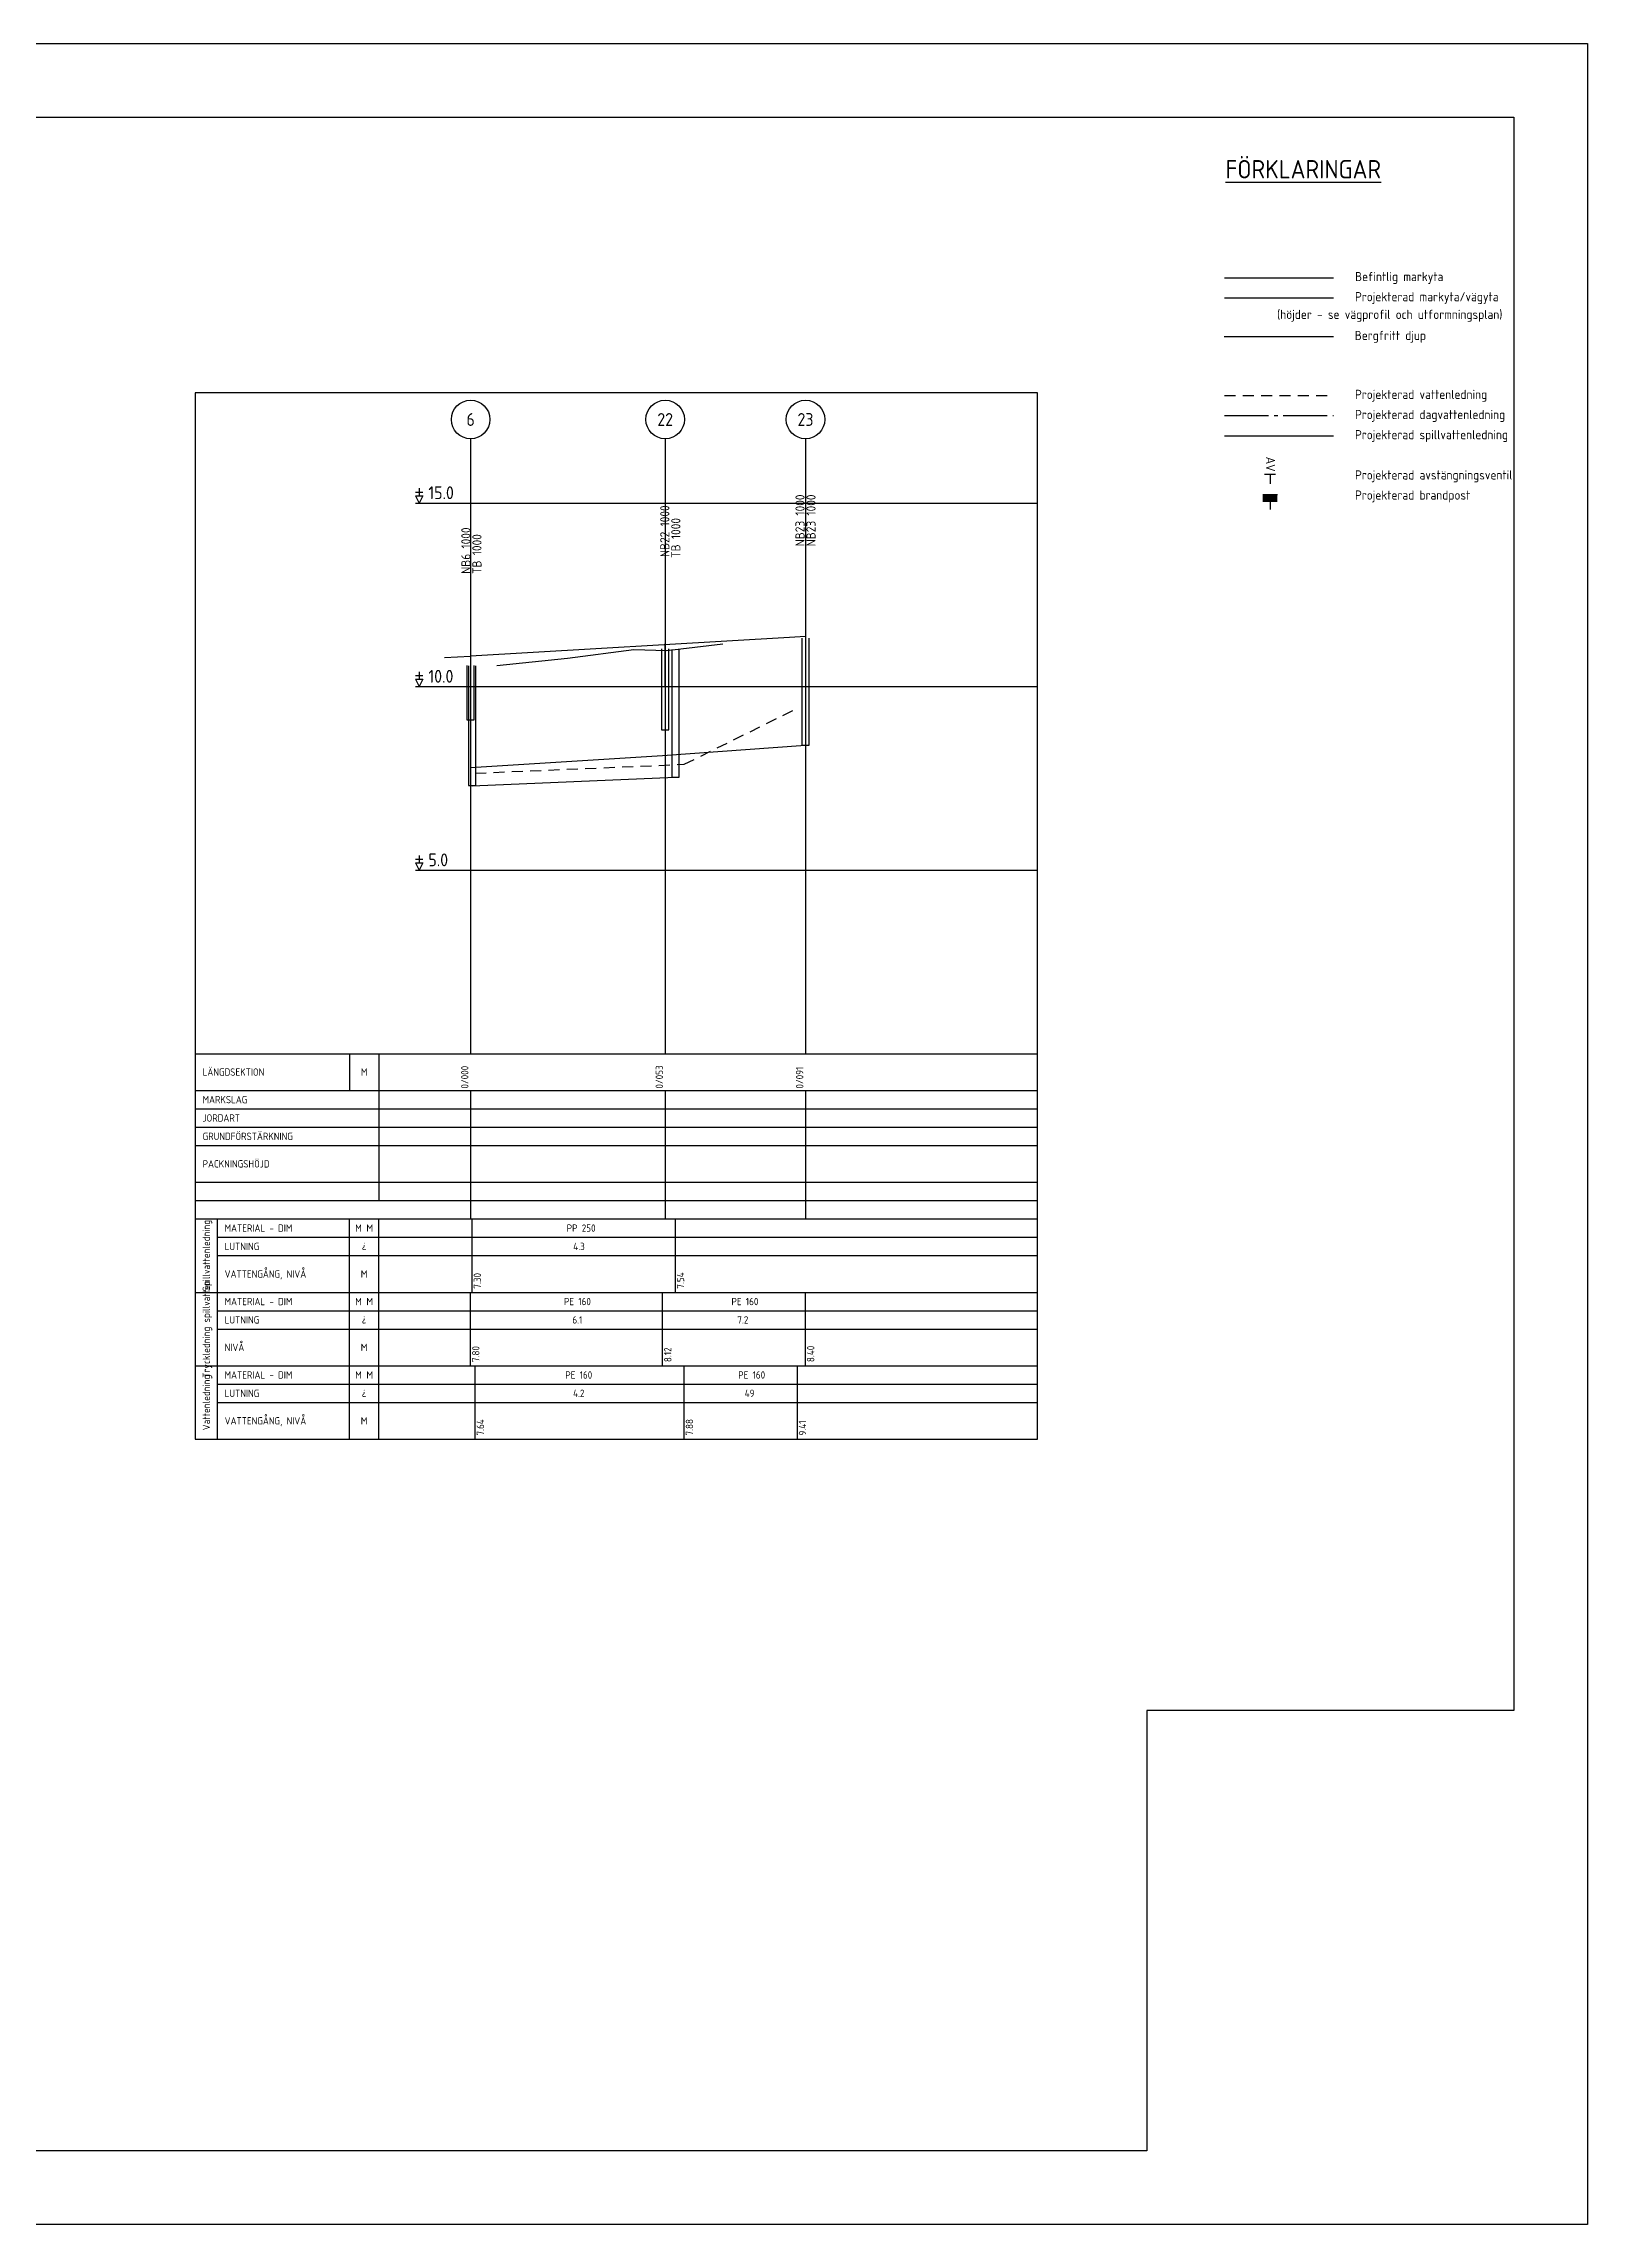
# Model space of a CAD drawing. Header units: metres. Extents: x 14120 to 17296, y 12612 to 17223.
# Drawn here: x 16835 to 17255, y 12612 to 13206 of the extents above; entities that cross this region are included whole.
import ezdxf
from ezdxf.enums import TextEntityAlignment as Align

# ---------------------------------------------------------------- set-up
doc = ezdxf.new("R2010")
doc.units = ezdxf.units.M
doc.header["$MEASUREMENT"] = 0
for name, pattern in [('BH90-PMB-DV', [16, 12, -1.5, 1, -1.5]), ('BH90-PMB-SPV', [16, 8, 8]), ('BH90-PMB-V', [6, 4, -2]), ('STRECKAD_3', [5, 3, -2])]:
    doc.linetypes.add(name, pattern=pattern)
doc.layers.get('0').update_dxf_attribs({"linetype": 'CONTINUOUS'})
doc.layers.get('DEFPOINTS').update_dxf_attribs({"color": 5, "linetype": 'CONTINUOUS'})
for name, color, linetype in [('03_T', 3, 'CONTINUOUS'), ('05_txt', 1, 'CONTINUOUS'), ('BH90-PROJEKTERAD', 7, 'BH90-BERG_FOM'), ('M-368-T', 1, 'CONTINUOUS'), ('M-368A', 1, 'CONTINUOUS'), ('M-368B', 4, 'CONTINUOUS'), ('M-41-Vattenledn', 6, 'BH90-PMB-V'), ('M-412', 3, 'BH90-PMB-DV'), ('M-414', 1, 'STRECKAD_3'), ('M-46-Brunn_nb', 6, 'CONTINUOUS'), ('M-46-Brunn_tb', 6, 'CONTINUOUS'), ('M-46-Element', 4, 'CONTINUOUS'), ('M-46-MARK', 4, 'CONTINUOUS'), ('M-46-Spillvledn', 6, 'BH90-PMB-SPV'), ('M-46-Spillvledn_tryck', 6, 'BH90-PMB-SPV-T'), ('M-466-x', 3, 'CONTINUOUS'), ('M-468A', 1, 'CONTINUOUS'), ('M-469-x', 3, 'CONTINUOUS')]:
    doc.layers.add(name, color=color, linetype=linetype)
doc.layers.add('Slask-ny lutning', color=5, linetype='CONTINUOUS', plot=False)
doc.styles.add('ISO', font='iso.shx')
doc.styles.add('ISO18', font='ISO3098', dxfattribs={"height": 1.8})
doc.styles.add('ISO3098', font='iso3098.shx')
doc.linetypes.add('BH90-BERG_FOM', pattern='A,1.5,[12,BH90K.SHX,S=0.3,R=0,X=0,Y=0],1.5,-0.75,3,-0.75,3,-0.75,3,-0.75,3,-0.75', length=18.75)
doc.linetypes.add('BH90-PMB-SPV-T', pattern='A,8,[16,BH90K.SHX,S=1,R=0,X=0,Y=0],8', length=16)

# ---------------------------------------------------------------- blocks, each defined once
blk = doc.blocks.new('BH90917f')
for p, q in [((2, 0), (0, 0)), ((4, -2), (4, 2))]:
    blk.add_line(p, q)
for points in [[(2, 2), (2, -2), (4, 2), (4, -2)], [(4, 2), (4, 2), (4, -2)]]:
    blk.add_solid(points)
blk = doc.blocks.new('BH90919f')
blk.add_line((1.5, 0), (-1.5, 0))

msp = doc.modelspace()

# ---------------------------------------------------------------- linework, layer by layer
at = {"layer": 'BH90-PROJEKTERAD', "color": 1, "linetype": 'BH90-BERG_FOM', "ltscale": 0.4, "flags": 128}
msp.add_lwpolyline([(17156.288, 13126.054), (17186.075, 13126.054)], dxfattribs=at)
at = {"layer": 'DEFPOINTS', "flags": 128}
for points in [[(16414.211, 12611.854), (16414.211, 13205.854), (17255.211, 13205.854), (17255.211, 12611.854)], [(16454.211, 12631.854), (16454.211, 13185.854), (17235.211, 13185.854), (17235.211, 12751.854), (17135.211, 12751.854), (17135.211, 12631.854)]]:
    msp.add_lwpolyline(points, close=True, dxfattribs=at)
at = {"layer": 'M-368-T'}
for p, q in [((16936.019, 13083.722), (16938.019, 13083.722)), ((16936.019, 13082.722), (16938.019, 13082.722)), ((16936.019, 13082.722), (16937.019, 13080.722)), ((16937.019, 13084.722), (16937.019, 13082.722)), ((16938.019, 13082.722), (16937.019, 13080.722)), ((16936.019, 13033.722), (16938.019, 13033.722)), ((16936.019, 13032.722), (16938.019, 13032.722)), ((16936.019, 13032.722), (16937.019, 13030.722)), ((16937.019, 13034.722), (16937.019, 13032.722)), ((16938.019, 13032.722), (16937.019, 13030.722)), ((16936.019, 12983.722), (16938.019, 12983.722)), ((16936.019, 12982.722), (16938.019, 12982.722)), ((16936.019, 12982.722), (16937.019, 12980.722)), ((16937.019, 12984.722), (16937.019, 12982.722)), ((16938.019, 12982.722), (16937.019, 12980.722))]:
    msp.add_line(p, q, dxfattribs=at)
at = {"layer": 'M-368A'}
msp.add_lwpolyline([(16876.019, 12825.722), (17105.392, 12825.722), (17105.392, 13110.722), (16876.019, 13110.722)], close=True, dxfattribs=at)
at = {"layer": 'M-368B'}
for p, q in [((16936.019, 13080.722), (17105.392, 13080.722)), ((16936.019, 13030.722), (17105.392, 13030.722)), ((16936.019, 12980.722), (17105.392, 12980.722))]:
    msp.add_line(p, q, dxfattribs=at)
at = {"layer": 'M-41-Vattenledn', "flags": 128}
msp.add_lwpolyline([(17168.777, 13088.568), (17168.777, 13085.946)], dxfattribs=at)
at = {"layer": 'M-412'}
msp.add_line((17156.366, 13104.516), (17186.075, 13104.516), dxfattribs=at)
at = {"layer": 'M-414'}
msp.add_line((17156.366, 13110.001), (17186.075, 13110.001), dxfattribs=at)
for points in [[(17009.225, 13009.554), (17040.016, 13024.82)], [(16952.293, 13007.132), (17009.225, 13009.554)]]:
    msp.add_lwpolyline(points, dxfattribs=at)
at = {"layer": 'M-46-Brunn_nb'}
for points in [[(17003.019, 13041.004), (17003.019, 13018.896), (17005.019, 13018.896), (17005.019, 13041.004)], [(17041.239, 13043.92), (17041.239, 13014.722), (17043.239, 13014.722), (17043.239, 13043.92)], [(16950.019, 13036.432), (16950.019, 13021.689), (16952.019, 13021.689), (16952.019, 13036.432)]]:
    msp.add_lwpolyline(points, dxfattribs=at)
at = {"layer": 'M-46-Brunn_tb'}
for points in [[(17005.793, 13040.787), (17005.793, 13006.061), (17007.793, 13006.061), (17007.793, 13040.787)], [(16950.451, 13036.393), (16950.451, 13003.766), (16952.451, 13003.766), (16952.451, 13036.393)]]:
    msp.add_lwpolyline(points, dxfattribs=at)
at = {"layer": 'M-46-Element', "color": 3}
msp.add_line((17156.366, 13136.609), (17186.075, 13136.609), dxfattribs=at)
for points in [[(17042.239, 13044.326), (17037.883, 13044.077), (16951.019, 13038.964)], [(16950.966, 13038.961), (16943.948, 13038.548)]]:
    msp.add_lwpolyline(points, dxfattribs=at)
at = {"layer": 'M-46-MARK'}
msp.add_line((17156.366, 13142.093), (17186.075, 13142.093), dxfattribs=at)
at = {"layer": 'M-46-MARK', "flags": 128}
msp.add_lwpolyline([(16958.172, 13036.501), (16958.173, 13036.501), (16977.39, 13038.436), (16977.392, 13038.436), (16995.5, 13040.852), (17004.472, 13040.574), (17004.473, 13040.574), (17019.754, 13042.329)], dxfattribs=at)
at = {"layer": 'M-46-Spillvledn', "color": 6, "linetype": 'BH90-PMB-SPV'}
msp.add_line((17156.366, 13099.032), (17186.075, 13099.032), dxfattribs=at)
msp.add_lwpolyline([(16951.451, 13003.727), (17006.793, 13006.061)], dxfattribs=at)
at = {"layer": 'M-46-Spillvledn_tryck', "color": 6, "linetype": 'BH90-PMB-SPV-T'}
for points in [[(17003.323, 13011.922), (17042.239, 13014.722)], [(16951.019, 13008.726), (17003.323, 13011.922)]]:
    msp.add_lwpolyline(points, dxfattribs=at)
at = {"layer": 'M-466-x'}
for p, q in [((16951.019, 13098.222), (16951.019, 12930.722)), ((17004.019, 13098.222), (17004.019, 12930.722)), ((17042.239, 13098.222), (17042.239, 12930.722)), ((16951.451, 12865.722), (16951.451, 12885.722)), ((17006.793, 12865.722), (17006.793, 12885.722)), ((16951.019, 12845.722), (16951.019, 12865.722)), ((17003.323, 12845.722), (17003.323, 12865.722)), ((17042.239, 12845.722), (17042.239, 12865.722)), ((16952.293, 12825.722), (16952.293, 12845.722)), ((17009.225, 12825.722), (17009.225, 12845.722)), ((17040.016, 12825.722), (17040.016, 12845.722))]:
    msp.add_line(p, q, dxfattribs=at)
for centre in [(16951.019, 13103.472), (17004.019, 13103.472), (17042.239, 13103.472)]:
    msp.add_circle(centre, 5.25, dxfattribs=at)
at = {"layer": 'M-468A'}
for p, q in [((16876.019, 12930.722), (17105.392, 12930.722)), ((16918.019, 12930.722), (16918.019, 12920.722)), ((16926.019, 12930.722), (16926.019, 12890.722)), ((16876.019, 12920.722), (17105.392, 12920.722)), ((16876.019, 12915.722), (17105.392, 12915.722)), ((16876.019, 12910.722), (17105.392, 12910.722)), ((16876.019, 12905.722), (17105.392, 12905.722)), ((16876.019, 12895.722), (17105.392, 12895.722)), ((16876.019, 12890.722), (17105.392, 12890.722)), ((16876.019, 12885.722), (17105.392, 12885.722)), ((16882.019, 12885.722), (16882.019, 12865.722)), ((16918.019, 12865.722), (16918.019, 12885.722)), ((16926.019, 12865.722), (16926.019, 12885.722)), ((16882.019, 12880.722), (17105.392, 12880.722)), ((16882.019, 12875.722), (17105.392, 12875.722)), ((16876.019, 12865.722), (17105.392, 12865.722)), ((16882.019, 12865.722), (16882.019, 12845.722)), ((16882.019, 12860.722), (17105.392, 12860.722)), ((16918.019, 12845.722), (16918.019, 12865.722)), ((16926.019, 12845.722), (16926.019, 12865.722)), ((16882.019, 12855.722), (17105.392, 12855.722)), ((16876.019, 12845.722), (17105.392, 12845.722)), ((16882.019, 12845.722), (16882.019, 12825.722)), ((16918.019, 12825.722), (16918.019, 12845.722)), ((16926.019, 12825.722), (16926.019, 12845.722)), ((16882.019, 12840.722), (17105.392, 12840.722)), ((16882.019, 12835.722), (17105.392, 12835.722))]:
    msp.add_line(p, q, dxfattribs=at)
at = {"layer": 'M-469-x', "linetype": 'Continuous'}
for p, q in [((16951.019, 12920.722), (16951.019, 12885.722)), ((17004.019, 12920.722), (17004.019, 12885.722)), ((17042.239, 12920.722), (17042.239, 12885.722))]:
    msp.add_line(p, q, dxfattribs=at)
at = {"layer": 'Slask-ny lutning'}
msp.add_line((17004.019, 13030.722), (17004.019, 13042.322), dxfattribs=at)

# ---------------------------------------------------------------- block references
at = {"layer": 'M-41-Vattenledn'}
ref = msp.add_blockref('BH90919f', (17168.777, 13088.568), dxfattribs=dict(at, rotation=180))
ref.add_attrib('AV', 'AV', (17167.659, 13093.321), dxfattribs={"layer": '0', "color": 1, "height": 2.5, "rotation": 270, "style": 'ISO', "flags": 8})
at = {"layer": 'M-41-Vattenledn', "rotation": 90}
msp.add_blockref('BH90917f', (17168.793, 13078.957), dxfattribs=at)

# ---------------------------------------------------------------- texts
at = {"layer": '03_T', "color": 7, "style": 'ISO'}
msp.add_text('%%UFÖRKLARINGAR', height=5, dxfattribs=at).set_placement((17156.641, 13169.143))
at = {"layer": '05_txt', "style": 'ISO'}
for s, p in [('Befintlig markyta', (17191.927, 13141.15)), ('(höjder - se vägprofil och utformningsplan)', (17170.686, 13130.849)), ('Projekterad markyta/vägyta', (17191.927, 13135.665)), ('Bergfritt djup', (17191.85, 13125.111)), ('Projekterad vattenledning', (17191.927, 13109.058)), ('Projekterad dagvattenledning', (17191.927, 13103.573)), ('Projekterad spillvattenledning', (17191.927, 13098.089)), ('Projekterad avstängningsventil', (17191.927, 13087.12)), ('Projekterad brandpost', (17191.927, 13081.635))]:
    msp.add_text(s, height=2.5, dxfattribs=at).set_placement(p)
at = {"layer": 'M-368-T', "style": 'ISO'}
for s, p in [('15.0', (16939.519, 13080.722)), ('10.0', (16939.519, 13030.722)), ('5.0', (16939.519, 12980.722))]:
    msp.add_text(s, height=3.5, dxfattribs=at).set_placement(p, align=Align.BOTTOM_LEFT)
at = {"layer": 'M-466-x', "style": 'ISO'}
for s, height, p in [('6', 3.5, (16951.019, 13103.472)), ('22', 3.5, (17004.019, 13103.472)), ('23', 3.5, (17042.239, 13103.472)), (' PP 250', 2, (16980.55, 12883.222)), ('4.3', 2, (16980.55, 12878.222)), ('PE 160', 2, (16980.109, 12863.222)), (' PE 160', 2, (17025.167, 12863.222)), ('6.1', 2, (16980.109, 12858.222)), ('7.2', 2, (17025.167, 12858.222)), ('PE 160', 2, (16980.475, 12843.222)), (' PE 160', 2, (17027.007, 12843.222)), ('4.2', 2, (16980.475, 12838.222)), ('49', 2, (17027.007, 12838.222))]:
    msp.add_text(s, height=height, dxfattribs=at).set_placement(p, align=Align.MIDDLE_CENTER)
for s, p in [('NB22 1000', (17003.906, 13066.004)), ('NB23 1000', (17040.739, 13068.92)), ('NB23 1000', (17043.739, 13068.92)), ('TB 1000', (17006.906, 13065.787)), ('NB6 1000', (16949.735, 13061.432)), ('TB 1000', (16952.735, 13061.393))]:
    msp.add_text(s, height=2.5, rotation=90, dxfattribs=at).set_placement(p, align=Align.MIDDLE_LEFT)
for s, p in [('0/000', (16951.019, 12921.222)), ('0/053', (17004.019, 12921.222)), ('0/091', (17042.239, 12921.222))]:
    msp.add_text(s, height=2, rotation=90, dxfattribs=at).set_placement(p, align=Align.BOTTOM_LEFT)
for s, p in [('7.30', (16951.851, 12866.722)), ('7.54', (17007.193, 12866.722)), ('7.80', (16951.419, 12846.722)), ('8.12', (17003.723, 12846.722)), ('8.40', (17042.639, 12846.722)), ('7.64', (16952.693, 12826.722)), ('7.88', (17009.625, 12826.722)), ('9.41', (17040.416, 12826.722))]:
    msp.add_text(s, height=2, rotation=90, dxfattribs=at).set_placement(p, align=Align.TOP_LEFT)
at = {"layer": 'M-468A', "style": 'ISO'}
for s, p in [('LÄNGDSEKTION', (16878.019, 12925.722)), ('JORDART', (16878.019, 12913.222)), ('MARKSLAG', (16878.019, 12918.222)), ('GRUNDFÖRSTÄRKNING', (16878.019, 12908.222)), ('PACKNINGSHÖJD', (16878.019, 12900.722)), ('MATERIAL - DIM', (16884.019, 12883.222)), ('LUTNING', (16884.019, 12878.222)), ('VATTENGÅNG, NIVÅ', (16884.019, 12870.722)), ('MATERIAL - DIM', (16884.019, 12863.222)), ('LUTNING', (16884.019, 12858.222)), ('NIVÅ', (16884.019, 12850.722)), ('MATERIAL - DIM', (16884.019, 12843.222)), ('LUTNING', (16884.019, 12838.222)), ('VATTENGÅNG, NIVÅ', (16884.019, 12830.722))]:
    msp.add_text(s, height=2, dxfattribs=at).set_placement(p, align=Align.MIDDLE_LEFT)
at = {"layer": 'M-468A'}
for s, style, p in [('M', 'ISO', (16922.019, 12925.722)), ('M M', 'ISO18', (16922.019, 12883.222)), ('¿', 'ISO3098', (16922.019, 12878.222)), ('M', 'ISO18', (16922.019, 12870.722)), ('M M', 'ISO18', (16922.019, 12863.222)), ('¿', 'ISO3098', (16922.019, 12858.222)), ('M', 'ISO18', (16922.019, 12850.722)), ('M M', 'ISO18', (16922.019, 12843.222)), ('¿', 'ISO3098', (16922.019, 12838.222)), ('M', 'ISO18', (16922.019, 12830.722))]:
    msp.add_text(s, height=2, dxfattribs=dict(at, style=style)).set_placement(p, align=Align.MIDDLE_CENTER)
at = {"layer": 'M-468A', "style": 'ISO'}
for s, p in [('Spillvattenledning', (16878.019, 12875.722)), ('Tryckledning spillvatten', (16878.019, 12855.722)), ('Vattenledning', (16878.019, 12835.722))]:
    msp.add_text(s, height=2, rotation=90, dxfattribs=at).set_placement(p, align=Align.TOP_CENTER)

doc.saveas('drawing.dxf')
